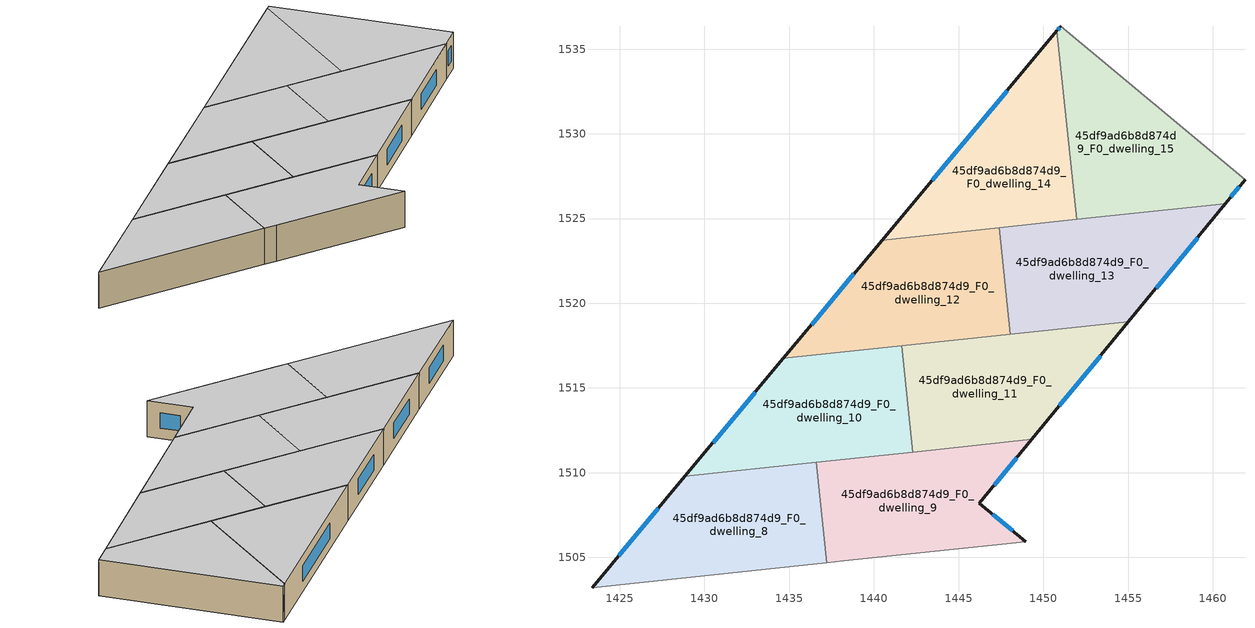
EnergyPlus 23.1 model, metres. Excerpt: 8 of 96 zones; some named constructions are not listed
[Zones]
45df9ad6b8d874d9_F0_dwelling_10
 floor ground (EU_floor_Construction): 1441.63,1517.48 1442.3,1511.21 1428.85,1509.79 1434.66,1516.74 z0
 wall outside (EU_wall_Construction): 1434.66,1516.74 1428.85,1509.79 z0:3
 wall to 45df9ad6b8d874d9_F0_dwelling_11 (EU_wall_Construction): 1442.3,1511.21 1441.63,1517.48 z0:3
 wall to 45df9ad6b8d874d9_F0_dwelling_8 (EU_wall_Construction): 1428.85,1509.79 1436.59,1510.61 z0:3
 wall to 45df9ad6b8d874d9_F0_dwelling_12 (EU_wall_Construction): 1441.63,1517.48 1434.66,1516.74 z0:3
 wall to 45df9ad6b8d874d9_F0_dwelling_9 (EU_wall_Construction): 1436.59,1510.61 1442.3,1511.21 z0:3
 window (EU_Window_Construction): 1433,1514.75 1430.51,1511.78 z0.86:2.14
 ceiling to 45df9ad6b8d874d9_F1_dwelling_10 (EU_floor_Construction): 1442.3,1511.21 1441.63,1517.48 1434.66,1516.74 1428.85,1509.79 z3
45df9ad6b8d874d9_F0_dwelling_11
 floor ground (EU_floor_Construction): 1455.02,1518.9 1449.33,1511.96 1442.3,1511.21 1441.63,1517.48 z0
 wall outside (EU_wall_Construction): 1449.33,1511.96 1455.02,1518.9 z0:3
 wall to 45df9ad6b8d874d9_F0_dwelling_9 (EU_wall_Construction): 1442.3,1511.21 1449.33,1511.96 z0:3
 wall to 45df9ad6b8d874d9_F0_dwelling_13 (EU_wall_Construction): 1455.02,1518.9 1448.06,1518.16 z0:3
 wall to 45df9ad6b8d874d9_F0_dwelling_12 (EU_wall_Construction): 1448.06,1518.16 1441.63,1517.48 z0:3
 window (EU_Window_Construction): 1450.96,1513.94 1453.4,1516.92 z0.86:2.14
 ceiling to 45df9ad6b8d874d9_F1_dwelling_11 (EU_floor_Construction): 1449.33,1511.96 1455.02,1518.9 1441.63,1517.48 1442.3,1511.21 z3
45df9ad6b8d874d9_F0_dwelling_12
 floor ground (EU_floor_Construction): 1447.4,1524.46 1448.06,1518.16 1434.66,1516.74 1440.49,1523.73 z0
 wall outside (EU_wall_Construction): 1440.49,1523.73 1434.66,1516.74 z0:3
 wall to 45df9ad6b8d874d9_F0_dwelling_13 (EU_wall_Construction): 1448.06,1518.16 1447.4,1524.46 z0:3
 wall to 45df9ad6b8d874d9_F0_dwelling_14 (EU_wall_Construction): 1447.4,1524.46 1440.49,1523.73 z0:3
 window (EU_Window_Construction): 1438.82,1521.73 1436.32,1518.74 z0.86:2.14
 ceiling to 45df9ad6b8d874d9_F1_dwelling_12 (EU_floor_Construction): 1448.06,1518.16 1447.4,1524.46 1440.49,1523.73 1434.66,1516.74 z3
45df9ad6b8d874d9_F0_dwelling_13
 floor ground (EU_floor_Construction): 1460.74,1525.87 1455.02,1518.9 1448.06,1518.16 1447.4,1524.46 z0
 wall outside (EU_wall_Construction): 1455.02,1518.9 1460.74,1525.87 z0:3
 wall to 45df9ad6b8d874d9_F0_dwelling_15 (EU_wall_Construction): 1460.74,1525.87 1451.98,1524.94 z0:3
 wall to 45df9ad6b8d874d9_F0_dwelling_14 (EU_wall_Construction): 1451.98,1524.94 1447.39,1524.46 z0:3
 window (EU_Window_Construction): 1456.66,1520.89 1459.11,1523.88 z0.86:2.14
 ceiling to 45df9ad6b8d874d9_F1_dwelling_13 (EU_floor_Construction): 1455.02,1518.9 1460.74,1525.87 1447.4,1524.46 1448.06,1518.16 z3
45df9ad6b8d874d9_F0_dwelling_14
 floor ground (EU_floor_Construction): 1450.8,1536.08 1451.98,1524.94 1440.49,1523.73 z0
 wall outside (EU_wall_Construction): 1450.8,1536.08 1440.49,1523.73 z0:3
 wall to 45df9ad6b8d874d9_F0_dwelling_15 (EU_wall_Construction): 1451.98,1524.94 1450.8,1536.08 z0:3
 window (EU_Window_Construction): 1447.86,1532.55 1443.44,1527.25 z0.86:2.14
 ceiling to 45df9ad6b8d874d9_F1_dwelling_14 (EU_floor_Construction): 1451.98,1524.94 1450.8,1536.08 1440.49,1523.73 z3
45df9ad6b8d874d9_F0_dwelling_15
 floor ground (EU_floor_Construction): 1461.91,1527.29 1460.74,1525.87 1451.98,1524.94 1450.8,1536.08 1451.02,1536.34 z0
 wall outside (EU_wall_Construction): 1451.02,1536.34 1450.8,1536.08 / 1460.74,1525.87 1461.91,1527.29 z0:3
 wall adiabatic (EU_wall_Construction): 1461.91,1527.29 1451.02,1536.34 z0:3
 window (EU_Window_Construction): 1450.96,1536.26 1450.87,1536.15 / 1461.08,1526.28 1461.57,1526.88 z0.86:2.14
 ceiling to 45df9ad6b8d874d9_F1_dwelling_15 (EU_floor_Construction): 1460.74,1525.87 1461.91,1527.29 1451.02,1536.34 1450.8,1536.08 1451.98,1524.94 z3
45df9ad6b8d874d9_F0_dwelling_8
 floor ground (EU_floor_Construction): 1436.59,1510.61 1437.22,1504.69 1423.36,1503.22 1428.85,1509.79 z0
 wall outside (EU_wall_Construction): 1428.85,1509.79 1423.36,1503.22 z0:3
 wall to 45df9ad6b8d874d9_F0_dwelling_9 (EU_wall_Construction): 1437.22,1504.69 1436.59,1510.61 z0:3
 wall to 45df9ad6b8d874d9_F0_dwelling_6 (EU_wall_Construction): 1423.36,1503.22 1437.22,1504.69 z0:3
 window (EU_Window_Construction): 1427.28,1507.91 1424.93,1505.1 z0.86:2.14
 ceiling to 45df9ad6b8d874d9_F1_dwelling_8 (EU_floor_Construction): 1437.22,1504.69 1436.59,1510.61 1428.85,1509.79 1423.36,1503.22 z3
45df9ad6b8d874d9_F0_dwelling_9
 floor ground (EU_floor_Construction): 1449.33,1511.96 1446.23,1508.18 1448.97,1505.93 1437.22,1504.69 1436.59,1510.61 z0
 wall outside (EU_wall_Construction): 1448.97,1505.93 1446.23,1508.18 1449.33,1511.96 z0:3
 wall to 45df9ad6b8d874d9_F0_dwelling_7 (EU_wall_Construction): 1438.22,1504.79 1448.97,1505.93 z0:3
 wall to 45df9ad6b8d874d9_F0_dwelling_6 (EU_wall_Construction): 1437.22,1504.69 1438.22,1504.79 z0:3
 window (EU_Window_Construction): 1448.19,1506.58 1447.01,1507.54 / 1447.12,1509.26 1448.45,1510.88 z0.86:2.14
 ceiling to 45df9ad6b8d874d9_F1_dwelling_9 (EU_floor_Construction): 1448.97,1505.93 1446.23,1508.18 1449.33,1511.96 1436.59,1510.61 1437.22,1504.69 z3
[SCHEDULE:FILE] Column Number=1; Rows to Skip at Top=0; Number of Hours of Data=8760; Column Separator=Comma; Interpolate to Timestep=No; Minutes per Item=60; Adjust Schedule for Daylight Savings=Yes
Name | File
EU_Step8_GainSchedule_45df9ad6b8d874d9_F1_dwelling_1_f000 | ../../schedules/45df9ad6b8d874d9/45df9ad6b8d874d9_F1_dwelling_1_f000_gain.csv
EU_Step8_GainSchedule_45df9ad6b8d874d9_F1_dwelling_2_f000 | ../../schedules/45df9ad6b8d874d9/45df9ad6b8d874d9_F1_dwelling_2_f000_gain.csv
EU_Step8_GainSchedule_45df9ad6b8d874d9_F1_dwelling_3_f000 | ../../schedules/45df9ad6b8d874d9/45df9ad6b8d874d9_F1_dwelling_3_f000_gain.csv
EU_Step8_GainSchedule_45df9ad6b8d874d9_F1_dwelling_4_f000 | ../../schedules/45df9ad6b8d874d9/45df9ad6b8d874d9_F1_dwelling_4_f000_gain.csv
EU_Step8_GainSchedule_45df9ad6b8d874d9_F1_dwelling_5_f000 | ../../schedules/45df9ad6b8d874d9/45df9ad6b8d874d9_F1_dwelling_5_f000_gain.csv
EU_Step8_GainSchedule_45df9ad6b8d874d9_F1_dwelling_6_f000 | ../../schedules/45df9ad6b8d874d9/45df9ad6b8d874d9_F1_dwelling_6_f000_gain.csv
EU_Step8_GainSchedule_45df9ad6b8d874d9_F1_dwelling_7_f000 | ../../schedules/45df9ad6b8d874d9/45df9ad6b8d874d9_F1_dwelling_7_f000_gain.csv
EU_Step8_GainSchedule_45df9ad6b8d874d9_F1_dwelling_8_f000 | ../../schedules/45df9ad6b8d874d9/45df9ad6b8d874d9_F1_dwelling_8_f000_gain.csv
EU_Step8_GainSchedule_45df9ad6b8d874d9_F1_dwelling_9_f000 | ../../schedules/45df9ad6b8d874d9/45df9ad6b8d874d9_F1_dwelling_9_f000_gain.csv
EU_Step8_GainSchedule_45df9ad6b8d874d9_F1_dwelling_10_f000 | ../../schedules/45df9ad6b8d874d9/45df9ad6b8d874d9_F1_dwelling_10_f000_gain.csv
EU_Step8_GainSchedule_45df9ad6b8d874d9_F1_dwelling_11_f000 | ../../schedules/45df9ad6b8d874d9/45df9ad6b8d874d9_F1_dwelling_11_f000_gain.csv
EU_Step8_GainSchedule_45df9ad6b8d874d9_F1_dwelling_12_f000 | ../../schedules/45df9ad6b8d874d9/45df9ad6b8d874d9_F1_dwelling_12_f000_gain.csv
EU_Step8_GainSchedule_45df9ad6b8d874d9_F1_dwelling_13_f000 | ../../schedules/45df9ad6b8d874d9/45df9ad6b8d874d9_F1_dwelling_13_f000_gain.csv
EU_Step8_GainSchedule_45df9ad6b8d874d9_F1_dwelling_14_f000 | ../../schedules/45df9ad6b8d874d9/45df9ad6b8d874d9_F1_dwelling_14_f000_gain.csv
EU_Step8_GainSchedule_45df9ad6b8d874d9_F1_dwelling_15_f000 | ../../schedules/45df9ad6b8d874d9/45df9ad6b8d874d9_F1_dwelling_15_f000_gain.csv
EU_Step8_GainSchedule_45df9ad6b8d874d9_F4_dwelling_4_f000 | ../../schedules/45df9ad6b8d874d9/45df9ad6b8d874d9_F4_dwelling_4_f000_gain.csv
EU_Step8_GainSchedule_45df9ad6b8d874d9_F4_dwelling_5_f000 | ../../schedules/45df9ad6b8d874d9/45df9ad6b8d874d9_F4_dwelling_5_f000_gain.csv
EU_Step8_GainSchedule_45df9ad6b8d874d9_F4_dwelling_6_f000 | ../../schedules/45df9ad6b8d874d9/45df9ad6b8d874d9_F4_dwelling_6_f000_gain.csv
EU_Step8_GainSchedule_45df9ad6b8d874d9_F4_dwelling_7_f000 | ../../schedules/45df9ad6b8d874d9/45df9ad6b8d874d9_F4_dwelling_7_f000_gain.csv
EU_Step8_GainSchedule_45df9ad6b8d874d9_F4_dwelling_8_f000 | ../../schedules/45df9ad6b8d874d9/45df9ad6b8d874d9_F4_dwelling_8_f000_gain.csv
EU_Step8_GainSchedule_45df9ad6b8d874d9_F4_dwelling_9_f000 | ../../schedules/45df9ad6b8d874d9/45df9ad6b8d874d9_F4_dwelling_9_f000_gain.csv
EU_Step8_GainSchedule_45df9ad6b8d874d9_F4_dwelling_10_f000 | ../../schedules/45df9ad6b8d874d9/45df9ad6b8d874d9_F4_dwelling_10_f000_gain.csv
EU_Step8_GainSchedule_45df9ad6b8d874d9_F4_dwelling_11_f000 | ../../schedules/45df9ad6b8d874d9/45df9ad6b8d874d9_F4_dwelling_11_f000_gain.csv
EU_Step8_GainSchedule_45df9ad6b8d874d9_F4_dwelling_12_f000 | ../../schedules/45df9ad6b8d874d9/45df9ad6b8d874d9_F4_dwelling_12_f000_gain.csv
EU_Step8_GainSchedule_45df9ad6b8d874d9_F4_dwelling_13_f000 | ../../schedules/45df9ad6b8d874d9/45df9ad6b8d874d9_F4_dwelling_13_f000_gain.csv
EU_Step8_GainSchedule_45df9ad6b8d874d9_F4_dwelling_14_f000 | ../../schedules/45df9ad6b8d874d9/45df9ad6b8d874d9_F4_dwelling_14_f000_gain.csv
EU_Step8_GainSchedule_45df9ad6b8d874d9_F4_dwelling_15_f000 | ../../schedules/45df9ad6b8d874d9/45df9ad6b8d874d9_F4_dwelling_15_f000_gain.csv
EU_Step8_GainSchedule_45df9ad6b8d874d9_F5_dwelling_0_f000 | ../../schedules/45df9ad6b8d874d9/45df9ad6b8d874d9_F5_dwelling_0_f000_gain.csv
EU_Step8_GainSchedule_45df9ad6b8d874d9_F5_dwelling_1_f000 | ../../schedules/45df9ad6b8d874d9/45df9ad6b8d874d9_F5_dwelling_1_f000_gain.csv
EU_Step8_GainSchedule_45df9ad6b8d874d9_F5_dwelling_2_f000 | ../../schedules/45df9ad6b8d874d9/45df9ad6b8d874d9_F5_dwelling_2_f000_gain.csv
EU_Step8_GainSchedule_45df9ad6b8d874d9_F5_dwelling_3_f000 | ../../schedules/45df9ad6b8d874d9/45df9ad6b8d874d9_F5_dwelling_3_f000_gain.csv
EU_Step8_GainSchedule_45df9ad6b8d874d9_F5_dwelling_4_f000 | ../../schedules/45df9ad6b8d874d9/45df9ad6b8d874d9_F5_dwelling_4_f000_gain.csv
EU_Step8_GainSchedule_45df9ad6b8d874d9_F5_dwelling_5_f000 | ../../schedules/45df9ad6b8d874d9/45df9ad6b8d874d9_F5_dwelling_5_f000_gain.csv
EU_Step8_GainSchedule_45df9ad6b8d874d9_F5_dwelling_6_f000 | ../../schedules/45df9ad6b8d874d9/45df9ad6b8d874d9_F5_dwelling_6_f000_gain.csv
EU_Step8_GainSchedule_45df9ad6b8d874d9_F5_dwelling_7_f000 | ../../schedules/45df9ad6b8d874d9/45df9ad6b8d874d9_F5_dwelling_7_f000_gain.csv
EU_Step8_GainSchedule_45df9ad6b8d874d9_F5_dwelling_8_f000 | ../../schedules/45df9ad6b8d874d9/45df9ad6b8d874d9_F5_dwelling_8_f000_gain.csv
EU_Step8_GainSchedule_45df9ad6b8d874d9_F5_dwelling_9_f000 | ../../schedules/45df9ad6b8d874d9/45df9ad6b8d874d9_F5_dwelling_9_f000_gain.csv
EU_Step8_GainSchedule_45df9ad6b8d874d9_F5_dwelling_10_f000 | ../../schedules/45df9ad6b8d874d9/45df9ad6b8d874d9_F5_dwelling_10_f000_gain.csv
EU_Step8_GainSchedule_45df9ad6b8d874d9_F5_dwelling_11_f000 | ../../schedules/45df9ad6b8d874d9/45df9ad6b8d874d9_F5_dwelling_11_f000_gain.csv
EU_Step8_GainSchedule_45df9ad6b8d874d9_F5_dwelling_12_f000 | ../../schedules/45df9ad6b8d874d9/45df9ad6b8d874d9_F5_dwelling_12_f000_gain.csv
EU_Step8_GainSchedule_45df9ad6b8d874d9_F5_dwelling_13_f000 | ../../schedules/45df9ad6b8d874d9/45df9ad6b8d874d9_F5_dwelling_13_f000_gain.csv
EU_Step8_GainSchedule_45df9ad6b8d874d9_F5_dwelling_14_f000 | ../../schedules/45df9ad6b8d874d9/45df9ad6b8d874d9_F5_dwelling_14_f000_gain.csv
EU_Step8_GainSchedule_45df9ad6b8d874d9_F5_dwelling_15_f000 | ../../schedules/45df9ad6b8d874d9/45df9ad6b8d874d9_F5_dwelling_15_f000_gain.csv
